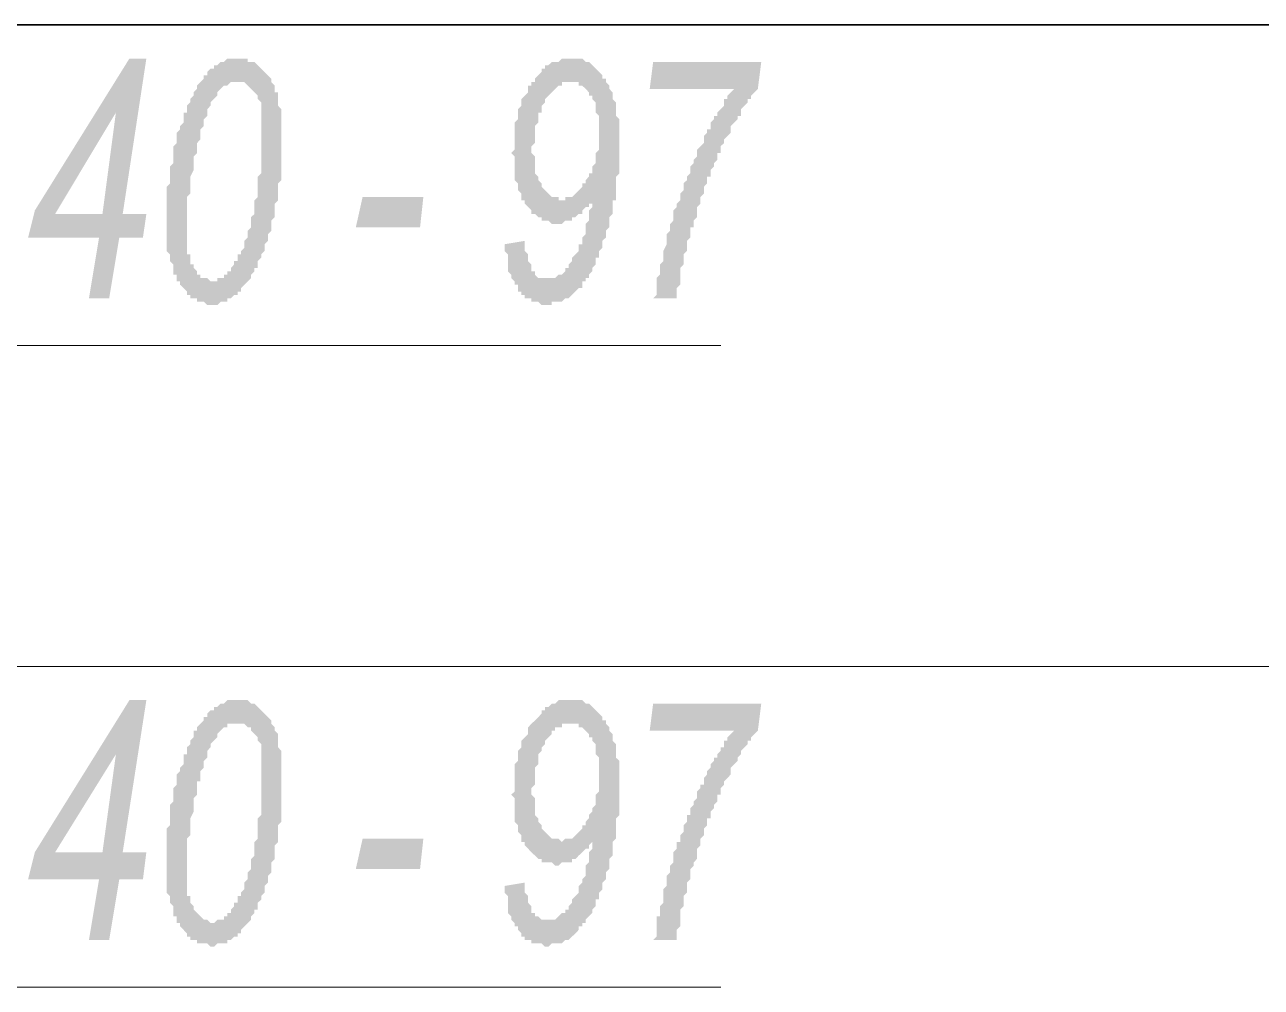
# Model space of a CAD drawing. Header units: millimetres. Extents: x 1372 to 666090, y 1285 to 31551.
# Drawn here: x 630933 to 632459, y 26298 to 27487 of the extents above; entities that cross this region are included whole.
import ezdxf

# ---------------------------------------------------------------- set-up
doc = ezdxf.new("R2010")
doc.units = ezdxf.units.MM
doc.layers.add('PDF _0', color=7, linetype='Continuous')
doc.layers.add('PDF _Аннотация - Текст_Ном._пера__1', color=7, linetype='Continuous')

msp = doc.modelspace()

# ---------------------------------------------------------------- hatches: boundary and pattern name
at = {"layer": 'PDF _Аннотация - Текст_Ном._пера__1', "transparency": 33554559}
h = msp.add_hatch(color=256, dxfattribs=at)
h.paths.add_polyline_path([(631011.8, 27149.1), (631024.3, 27224.2), (630936.7, 27224.2), (630945, 27257.6), (631061.8, 27445.3), (631082.7, 27445.3), (631053.5, 27253.4), (631082.7, 27253.4), (631078.5, 27224.2), (631049.3, 27224.2), (631036.8, 27149.1)], flags=0)
h.paths.add_polyline_path([(631028.5, 27253.4), (631045.1, 27378.6), (630970.1, 27253.4)], flags=0)
h = msp.add_hatch(color=256, dxfattribs=at)
h.paths.add_polyline_path([(631107.7, 27245.1), (631107.7, 27249.3), (631107.7, 27253.4), (631107.7, 27257.6), (631107.7, 27261.8), (631107.7, 27265.9), (631107.7, 27270.1), (631107.7, 27274.3), (631107.7, 27278.5), (631107.7, 27282.6), (631107.7, 27286.8), (631111.9, 27291), (631111.9, 27295.1), (631111.9, 27299.3), (631111.9, 27303.5), (631111.9, 27307.7), (631111.9, 27307.7), (631111.9, 27311.8), (631116.1, 27316), (631116.1, 27320.2), (631116.1, 27324.3), (631116.1, 27332.7), (631116.1, 27336.9), (631120.2, 27341), (631120.2, 27345.2), (631120.2, 27349.4), (631120.2, 27353.5), (631124.4, 27357.7), (631124.4, 27357.7), (631124.4, 27361.9), (631128.6, 27366.1), (631128.6, 27370.2), (631128.6, 27374.4), (631128.6, 27378.6), (631132.7, 27378.6), (631132.7, 27382.7), (631132.7, 27382.7), (631132.7, 27386.9), (631136.9, 27391.1), (631136.9, 27395.3), (631141.1, 27399.4), (631141.1, 27403.6), (631141.1, 27403.6), (631145.3, 27407.8), (631145.3, 27411.9), (631149.4, 27416.1), (631149.4, 27416.1), (631153.6, 27420.3), (631153.6, 27420.3), (631153.6, 27424.5), (631157.8, 27424.5), (631157.8, 27428.6), (631161.9, 27432.8), (631166.1, 27432.8), (631166.1, 27437), (631170.3, 27437), (631170.3, 27437), (631174.5, 27441.1), (631174.5, 27441.1), (631178.6, 27441.1), (631182.8, 27445.3), (631182.8, 27445.3), (631187, 27445.3), (631191.1, 27445.3), (631191.1, 27445.3), (631195.3, 27445.3), (631199.5, 27445.3), (631199.5, 27445.3), (631203.7, 27445.3), (631207.8, 27445.3), (631207.8, 27441.1), (631212, 27441.1), (631216.2, 27441.1), (631216.2, 27441.1), (631220.3, 27437), (631220.3, 27437), (631224.5, 27432.8), (631224.5, 27432.8), (631228.7, 27428.6), (631232.9, 27424.5), (631232.9, 27424.5), (631237, 27420.3), (631237, 27416.1), (631237, 27416.1), (631241.2, 27411.9), (631241.2, 27407.8), (631241.2, 27403.6), (631245.4, 27403.6), (631245.4, 27399.4), (631245.4, 27395.3), (631245.4, 27391.1), (631245.4, 27386.9), (631249.5, 27382.7), (631249.5, 27378.6), (631249.5, 27374.4), (631249.5, 27370.2), (631249.5, 27366.1), (631249.5, 27361.9), (631249.5, 27357.7), (631249.5, 27353.5), (631249.5, 27349.4), (631249.5, 27345.2), (631249.5, 27341), (631249.5, 27336.9), (631249.5, 27336.9), (631249.5, 27332.7), (631249.5, 27328.5), (631249.5, 27324.3), (631249.5, 27320.2), (631249.5, 27316), (631249.5, 27311.8), (631249.5, 27307.7), (631249.5, 27303.5), (631249.5, 27299.3), (631249.5, 27295.1), (631245.4, 27291), (631245.4, 27286.8), (631245.4, 27282.6), (631245.4, 27278.5), (631245.4, 27274.3), (631245.4, 27270.1), (631241.2, 27265.9), (631241.2, 27261.8), (631241.2, 27257.6), (631241.2, 27253.4), (631241.2, 27249.3), (631241.2, 27249.3), (631237, 27245.1), (631237, 27240.9), (631237, 27236.7), (631237, 27232.6), (631232.9, 27228.4), (631232.9, 27224.2), (631232.9, 27220.1), (631228.7, 27215.9), (631228.7, 27211.7), (631228.7, 27207.5), (631224.5, 27203.4), (631224.5, 27199.2), (631224.5, 27199.2), (631220.3, 27195), (631220.3, 27190.9), (631220.3, 27186.7), (631216.2, 27186.7), (631216.2, 27182.5), (631212, 27178.3), (631212, 27174.2), (631212, 27174.2), (631207.8, 27170), (631207.8, 27170), (631203.7, 27165.8), (631203.7, 27165.8), (631199.5, 27161.7), (631199.5, 27157.5), (631195.3, 27157.5), (631195.3, 27153.3), (631191.1, 27153.3), (631187, 27149.1), (631187, 27149.1), (631182.8, 27149.1), (631182.8, 27145), (631178.6, 27145), (631174.5, 27145), (631174.5, 27145), (631170.3, 27140.8), (631166.1, 27140.8), (631166.1, 27140.8), (631161.9, 27140.8), (631161.9, 27140.8), (631157.8, 27140.8), (631153.6, 27145), (631153.6, 27145), (631149.4, 27145), (631145.3, 27145), (631145.3, 27149.1), (631141.1, 27149.1), (631136.9, 27149.1), (631136.9, 27153.3), (631132.7, 27153.3), (631132.7, 27157.5), (631128.6, 27161.7), (631128.6, 27161.7), (631124.4, 27165.8), (631124.4, 27170), (631120.2, 27170), (631120.2, 27174.2), (631120.2, 27178.3), (631116.1, 27178.3), (631116.1, 27182.5), (631116.1, 27186.7), (631116.1, 27190.9), (631111.9, 27195), (631111.9, 27195), (631111.9, 27199.2), (631111.9, 27203.4), (631107.7, 27207.5), (631107.7, 27211.7), (631107.7, 27215.9), (631107.7, 27220.1), (631107.7, 27224.2), (631107.7, 27228.4), (631107.7, 27236.7), (631107.7, 27240.9), (631107.7, 27245.1), (631107.7, 27245.1)], flags=0)
h.paths.add_polyline_path([(631132.7, 27236.7), (631132.7, 27228.4), (631132.7, 27224.2), (631132.7, 27220.1), (631132.7, 27215.9), (631132.7, 27211.7), (631132.7, 27207.5), (631132.7, 27203.4), (631136.9, 27203.4), (631136.9, 27199.2), (631136.9, 27195), (631136.9, 27190.9), (631141.1, 27190.9), (631141.1, 27186.7), (631145.3, 27182.5), (631145.3, 27178.3), (631149.4, 27178.3), (631149.4, 27174.2), (631153.6, 27174.2), (631153.6, 27174.2), (631157.8, 27174.2), (631161.9, 27170), (631161.9, 27170), (631166.1, 27170), (631166.1, 27170), (631170.3, 27170), (631170.3, 27174.2), (631174.5, 27174.2), (631178.6, 27174.2), (631178.6, 27178.3), (631182.8, 27178.3), (631182.8, 27182.5), (631187, 27182.5), (631187, 27186.7), (631191.1, 27190.9), (631191.1, 27190.9), (631191.1, 27195), (631195.3, 27195), (631195.3, 27199.2), (631195.3, 27203.4), (631199.5, 27203.4), (631199.5, 27207.5), (631203.7, 27211.7), (631203.7, 27215.9), (631203.7, 27215.9), (631203.7, 27220.1), (631207.8, 27224.2), (631207.8, 27228.4), (631207.8, 27232.6), (631212, 27236.7), (631212, 27240.9), (631212, 27245.1), (631212, 27249.3), (631216.2, 27253.4), (631216.2, 27257.6), (631216.2, 27261.8), (631216.2, 27265.9), (631216.2, 27270.1), (631220.3, 27274.3), (631220.3, 27278.5), (631220.3, 27286.8), (631220.3, 27291), (631220.3, 27295.1), (631220.3, 27299.3), (631224.5, 27303.5), (631224.5, 27307.7), (631224.5, 27311.8), (631224.5, 27316), (631224.5, 27320.2), (631224.5, 27324.3), (631224.5, 27328.5), (631224.5, 27332.7), (631224.5, 27336.9), (631224.5, 27341), (631224.5, 27341), (631224.5, 27345.2), (631224.5, 27349.4), (631224.5, 27353.5), (631224.5, 27357.7), (631224.5, 27361.9), (631224.5, 27366.1), (631224.5, 27370.2), (631224.5, 27374.4), (631224.5, 27378.6), (631224.5, 27382.7), (631224.5, 27386.9), (631224.5, 27391.1), (631220.3, 27395.3), (631220.3, 27395.3), (631220.3, 27399.4), (631216.2, 27403.6), (631216.2, 27403.6), (631212, 27407.8), (631212, 27407.8), (631207.8, 27411.9), (631207.8, 27411.9), (631203.7, 27416.1), (631199.5, 27416.1), (631199.5, 27416.1), (631195.3, 27416.1), (631195.3, 27416.1), (631191.1, 27416.1), (631191.1, 27416.1), (631187, 27416.1), (631182.8, 27411.9), (631182.8, 27411.9), (631178.6, 27411.9), (631174.5, 27407.8), (631174.5, 27407.8), (631170.3, 27403.6), (631170.3, 27403.6), (631170.3, 27399.4), (631166.1, 27395.3), (631166.1, 27395.3), (631161.9, 27391.1), (631161.9, 27386.9), (631157.8, 27382.7), (631157.8, 27378.6), (631157.8, 27378.6), (631157.8, 27374.4), (631153.6, 27370.2), (631153.6, 27370.2), (631153.6, 27366.1), (631153.6, 27361.9), (631149.4, 27357.7), (631149.4, 27353.5), (631149.4, 27349.4), (631149.4, 27345.2), (631145.3, 27341), (631145.3, 27336.9), (631145.3, 27332.7), (631145.3, 27328.5), (631141.1, 27324.3), (631141.1, 27320.2), (631141.1, 27316), (631141.1, 27311.8), (631141.1, 27307.7), (631136.9, 27299.3), (631136.9, 27295.1), (631136.9, 27291), (631136.9, 27286.8), (631136.9, 27282.6), (631136.9, 27278.5), (631132.7, 27274.3), (631132.7, 27270.1), (631132.7, 27265.9), (631132.7, 27261.8), (631132.7, 27257.6), (631132.7, 27253.4), (631132.7, 27249.3), (631132.7, 27245.1), (631132.7, 27240.9), (631132.7, 27240.9), (631132.7, 27236.7), (631132.7, 27236.7)], flags=0)
h = msp.add_hatch(color=256, dxfattribs=at)
h.paths.add_polyline_path([(631524.9, 27215.9), (631549.9, 27220.1), (631549.9, 27211.7), (631549.9, 27207.5), (631554.1, 27203.4), (631554.1, 27199.2), (631554.1, 27195), (631554.1, 27195), (631558.2, 27190.9), (631558.2, 27186.7), (631558.2, 27182.5), (631558.2, 27182.5), (631562.4, 27182.5), (631562.4, 27178.3), (631566.6, 27174.2), (631570.7, 27174.2), (631570.7, 27174.2), (631574.9, 27174.2), (631579.1, 27174.2), (631579.1, 27174.2), (631579.1, 27174.2), (631583.3, 27174.2), (631587.4, 27174.2), (631587.4, 27174.2), (631591.6, 27178.3), (631591.6, 27178.3), (631595.8, 27178.3), (631599.9, 27182.5), (631599.9, 27186.7), (631604.1, 27186.7), (631604.1, 27190.9), (631608.3, 27195), (631608.3, 27195), (631608.3, 27199.2), (631612.5, 27203.4), (631612.5, 27203.4), (631616.6, 27207.5), (631616.6, 27211.7), (631616.6, 27215.9), (631620.8, 27215.9), (631620.8, 27220.1), (631620.8, 27224.2), (631625, 27228.4), (631625, 27232.6), (631625, 27236.7), (631625, 27240.9), (631629.1, 27245.1), (631629.1, 27249.3), (631629.1, 27253.4), (631629.1, 27257.6), (631633.3, 27261.8), (631633.3, 27265.9), (631633.3, 27265.9), (631629.1, 27265.9), (631629.1, 27261.8), (631625, 27261.8), (631620.8, 27257.6), (631620.8, 27253.4), (631616.6, 27253.4), (631616.6, 27253.4), (631612.5, 27249.3), (631608.3, 27249.3), (631608.3, 27249.3), (631608.3, 27245.1), (631604.1, 27245.1), (631599.9, 27245.1), (631599.9, 27245.1), (631595.8, 27240.9), (631591.6, 27240.9), (631591.6, 27240.9), (631587.4, 27240.9), (631587.4, 27240.9), (631583.3, 27240.9), (631579.1, 27245.1), (631579.1, 27245.1), (631574.9, 27245.1), (631570.7, 27245.1), (631570.7, 27249.3), (631566.6, 27249.3), (631566.6, 27249.3), (631562.4, 27253.4), (631558.2, 27253.4), (631558.2, 27257.6), (631554.1, 27261.8), (631554.1, 27261.8), (631554.1, 27261.8), (631549.9, 27265.9), (631549.9, 27270.1), (631545.7, 27270.1), (631545.7, 27274.3), (631545.7, 27278.5), (631541.5, 27282.6), (631541.5, 27282.6), (631541.5, 27286.8), (631541.5, 27291), (631537.4, 27295.1), (631537.4, 27299.3), (631537.4, 27303.5), (631537.4, 27307.7), (631537.4, 27311.8), (631537.4, 27316), (631537.4, 27320.2), (631537.4, 27324.3), (631533.2, 27328.5), (631533.2, 27328.5), (631537.4, 27332.7), (631537.4, 27336.9), (631537.4, 27341), (631537.4, 27345.2), (631537.4, 27349.4), (631537.4, 27353.5), (631537.4, 27357.7), (631537.4, 27361.9), (631537.4, 27366.1), (631541.5, 27370.2), (631541.5, 27374.4), (631541.5, 27378.6), (631541.5, 27378.6), (631541.5, 27382.7), (631545.7, 27386.9), (631545.7, 27391.1), (631545.7, 27395.3), (631549.9, 27399.4), (631549.9, 27399.4), (631554.1, 27403.6), (631554.1, 27407.8), (631554.1, 27411.9), (631558.2, 27411.9), (631558.2, 27416.1), (631562.4, 27416.1), (631562.4, 27420.3), (631566.6, 27424.5), (631566.6, 27424.5), (631570.7, 27428.6), (631570.7, 27432.8), (631574.9, 27432.8), (631574.9, 27437), (631579.1, 27437), (631579.1, 27437), (631583.3, 27441.1), (631587.4, 27441.1), (631587.4, 27441.1), (631591.6, 27441.1), (631595.8, 27445.3), (631595.8, 27445.3), (631599.9, 27445.3), (631604.1, 27445.3), (631604.1, 27445.3), (631608.3, 27445.3), (631608.3, 27445.3), (631612.5, 27445.3), (631616.6, 27445.3), (631616.6, 27445.3), (631620.8, 27445.3), (631625, 27441.1), (631625, 27441.1), (631629.1, 27441.1), (631633.3, 27437), (631633.3, 27437), (631637.5, 27432.8), (631637.5, 27432.8), (631641.7, 27428.6), (631641.7, 27428.6), (631645.8, 27424.5), (631645.8, 27420.3), (631650, 27420.3), (631650, 27420.3), (631650, 27416.1), (631654.2, 27411.9), (631654.2, 27411.9), (631654.2, 27407.8), (631658.3, 27403.6), (631658.3, 27399.4), (631658.3, 27395.3), (631658.3, 27395.3), (631662.5, 27391.1), (631662.5, 27386.9), (631662.5, 27382.7), (631662.5, 27378.6), (631662.5, 27374.4), (631666.7, 27370.2), (631666.7, 27366.1), (631666.7, 27361.9), (631666.7, 27357.7), (631666.7, 27353.5), (631666.7, 27349.4), (631666.7, 27345.2), (631666.7, 27341), (631666.7, 27336.9), (631666.7, 27332.7), (631666.7, 27328.5), (631666.7, 27324.3), (631666.7, 27320.2), (631666.7, 27316), (631666.7, 27311.8), (631666.7, 27307.7), (631666.7, 27303.5), (631662.5, 27299.3), (631662.5, 27295.1), (631662.5, 27291), (631662.5, 27286.8), (631662.5, 27282.6), (631662.5, 27278.5), (631662.5, 27274.3), (631662.5, 27270.1), (631658.3, 27270.1), (631658.3, 27265.9), (631658.3, 27261.8), (631658.3, 27257.6), (631658.3, 27253.4), (631654.2, 27249.3), (631654.2, 27245.1), (631654.2, 27240.9), (631654.2, 27236.7), (631650, 27232.6), (631650, 27228.4), (631650, 27224.2), (631645.8, 27220.1), (631645.8, 27215.9), (631645.8, 27211.7), (631641.7, 27207.5), (631641.7, 27203.4), (631641.7, 27199.2), (631637.5, 27199.2), (631637.5, 27195), (631637.5, 27190.9), (631633.3, 27186.7), (631633.3, 27182.5), (631633.3, 27182.5), (631629.1, 27178.3), (631629.1, 27174.2), (631625, 27174.2), (631625, 27170), (631620.8, 27170), (631620.8, 27165.8), (631620.8, 27161.7), (631616.6, 27161.7), (631616.6, 27161.7), (631612.5, 27157.5), (631612.5, 27157.5), (631608.3, 27153.3), (631608.3, 27153.3), (631604.1, 27149.1), (631599.9, 27149.1), (631599.9, 27149.1), (631595.8, 27145), (631591.6, 27145), (631591.6, 27145), (631587.4, 27145), (631583.3, 27145), (631583.3, 27140.8), (631579.1, 27140.8), (631574.9, 27140.8), (631574.9, 27140.8), (631574.9, 27140.8), (631570.7, 27140.8), (631566.6, 27145), (631566.6, 27145), (631562.4, 27145), (631558.2, 27145), (631558.2, 27149.1), (631554.1, 27149.1), (631549.9, 27149.1), (631549.9, 27153.3), (631545.7, 27153.3), (631545.7, 27157.5), (631541.5, 27157.5), (631541.5, 27161.7), (631541.5, 27165.8), (631537.4, 27165.8), (631537.4, 27170), (631533.2, 27174.2), (631533.2, 27174.2), (631533.2, 27178.3), (631529, 27182.5), (631529, 27186.7), (631529, 27190.9), (631529, 27195), (631529, 27199.2), (631529, 27203.4), (631524.9, 27207.5), (631524.9, 27211.7), (631524.9, 27215.9)], flags=0)
h.paths.add_polyline_path([(631558.2, 27332.7), (631558.2, 27328.5), (631562.4, 27324.3), (631562.4, 27320.2), (631562.4, 27316), (631562.4, 27311.8), (631562.4, 27307.7), (631562.4, 27303.5), (631566.6, 27299.3), (631566.6, 27295.1), (631566.6, 27295.1), (631570.7, 27291), (631570.7, 27286.8), (631570.7, 27286.8), (631574.9, 27282.6), (631579.1, 27278.5), (631579.1, 27278.5), (631583.3, 27274.3), (631583.3, 27274.3), (631587.4, 27274.3), (631591.6, 27274.3), (631591.6, 27270.1), (631595.8, 27270.1), (631595.8, 27270.1), (631599.9, 27270.1), (631599.9, 27274.3), (631604.1, 27274.3), (631604.1, 27274.3), (631608.3, 27274.3), (631612.5, 27278.5), (631612.5, 27278.5), (631616.6, 27282.6), (631616.6, 27282.6), (631620.8, 27286.8), (631620.8, 27291), (631625, 27291), (631625, 27295.1), (631629.1, 27299.3), (631629.1, 27303.5), (631633.3, 27303.5), (631633.3, 27307.7), (631633.3, 27311.8), (631637.5, 27316), (631637.5, 27320.2), (631637.5, 27324.3), (631637.5, 27328.5), (631641.7, 27332.7), (631641.7, 27336.9), (631641.7, 27341), (631641.7, 27345.2), (631641.7, 27349.4), (631641.7, 27353.5), (631641.7, 27353.5), (631641.7, 27357.7), (631641.7, 27361.9), (631641.7, 27366.1), (631641.7, 27370.2), (631641.7, 27374.4), (631637.5, 27378.6), (631637.5, 27382.7), (631637.5, 27386.9), (631637.5, 27391.1), (631633.3, 27395.3), (631633.3, 27399.4), (631629.1, 27399.4), (631629.1, 27403.6), (631625, 27407.8), (631625, 27407.8), (631625, 27407.8), (631620.8, 27411.9), (631616.6, 27411.9), (631616.6, 27416.1), (631612.5, 27416.1), (631608.3, 27416.1), (631608.3, 27416.1), (631604.1, 27416.1), (631604.1, 27416.1), (631599.9, 27416.1), (631595.8, 27416.1), (631595.8, 27411.9), (631591.6, 27411.9), (631591.6, 27411.9), (631587.4, 27407.8), (631587.4, 27407.8), (631583.3, 27403.6), (631583.3, 27403.6), (631579.1, 27399.4), (631579.1, 27399.4), (631574.9, 27395.3), (631574.9, 27391.1), (631574.9, 27391.1), (631570.7, 27386.9), (631570.7, 27382.7), (631570.7, 27378.6), (631566.6, 27378.6), (631566.6, 27374.4), (631566.6, 27370.2), (631566.6, 27366.1), (631562.4, 27361.9), (631562.4, 27357.7), (631562.4, 27353.5), (631562.4, 27349.4), (631562.4, 27345.2), (631562.4, 27341), (631558.2, 27336.9), (631558.2, 27332.7), (631558.2, 27332.7)], flags=0)
for points in [[(631708.4, 27149.1), (631708.4, 27149.1), (631712.6, 27153.3), (631712.6, 27157.5), (631712.6, 27161.7), (631712.6, 27165.8), (631712.6, 27170), (631712.6, 27174.2), (631712.6, 27174.2), (631716.7, 27178.3), (631716.7, 27182.5), (631716.7, 27186.7), (631716.7, 27190.9), (631720.9, 27195), (631720.9, 27199.2), (631720.9, 27203.4), (631720.9, 27207.5), (631725.1, 27215.9), (631725.1, 27220.1), (631725.1, 27220.1), (631725.1, 27224.2), (631725.1, 27228.4), (631729.3, 27232.6), (631729.3, 27232.6), (631729.3, 27236.7), (631729.3, 27240.9), (631733.4, 27245.1), (631733.4, 27249.3), (631733.4, 27253.4), (631733.4, 27257.6), (631737.6, 27261.8), (631737.6, 27265.9), (631737.6, 27265.9), (631741.8, 27270.1), (631741.8, 27274.3), (631741.8, 27278.5), (631745.9, 27282.6), (631745.9, 27286.8), (631745.9, 27291), (631750.1, 27295.1), (631750.1, 27299.3), (631750.1, 27299.3), (631754.3, 27303.5), (631754.3, 27307.7), (631754.3, 27311.8), (631758.5, 27316), (631758.5, 27320.2), (631758.5, 27320.2), (631762.6, 27324.3), (631762.6, 27328.5), (631762.6, 27332.7), (631766.8, 27336.9), (631766.8, 27336.9), (631771, 27341), (631771, 27345.2), (631771, 27349.4), (631775.1, 27353.5), (631775.1, 27357.7), (631779.3, 27357.7), (631779.3, 27361.9), (631779.3, 27366.1), (631783.5, 27370.2), (631783.5, 27374.4), (631787.7, 27374.4), (631787.7, 27378.6), (631791.8, 27382.7), (631791.8, 27382.7), (631796, 27386.9), (631796, 27391.1), (631796, 27395.3), (631800.2, 27395.3), (631800.2, 27399.4), (631804.3, 27403.6), (631804.3, 27403.6), (631808.5, 27407.8), (631704.2, 27407.8), (631708.4, 27441.1), (631841.9, 27441.1), (631837.7, 27407.8), (631833.5, 27403.6), (631833.5, 27403.6), (631829.4, 27399.4), (631829.4, 27395.3), (631825.2, 27395.3), (631825.2, 27391.1), (631821, 27386.9), (631821, 27386.9), (631816.9, 27382.7), (631816.9, 27378.6), (631816.9, 27374.4), (631812.7, 27374.4), (631812.7, 27370.2), (631808.5, 27366.1), (631808.5, 27366.1), (631804.3, 27361.9), (631804.3, 27357.7), (631804.3, 27353.5), (631800.2, 27349.4), (631800.2, 27349.4), (631796, 27345.2), (631796, 27341), (631791.8, 27336.9), (631791.8, 27332.7), (631791.8, 27328.5), (631787.7, 27328.5), (631787.7, 27324.3), (631787.7, 27320.2), (631783.5, 27316), (631783.5, 27311.8), (631779.3, 27307.7), (631779.3, 27303.5), (631779.3, 27299.3), (631775.1, 27299.3), (631775.1, 27295.1), (631775.1, 27291), (631771, 27286.8), (631771, 27282.6), (631771, 27278.5), (631766.8, 27274.3), (631766.8, 27270.1), (631766.8, 27265.9), (631762.6, 27261.8), (631762.6, 27257.6), (631762.6, 27253.4), (631762.6, 27249.3), (631758.5, 27245.1), (631758.5, 27240.9), (631758.5, 27236.7), (631754.3, 27236.7), (631754.3, 27232.6), (631754.3, 27228.4), (631754.3, 27224.2), (631750.1, 27220.1), (631750.1, 27215.9), (631750.1, 27211.7), (631750.1, 27207.5), (631745.9, 27203.4), (631745.9, 27199.2), (631745.9, 27195), (631745.9, 27190.9), (631745.9, 27190.9), (631741.8, 27186.7), (631741.8, 27182.5), (631741.8, 27178.3), (631741.8, 27174.2), (631741.8, 27170), (631741.8, 27165.8), (631737.6, 27161.7), (631737.6, 27157.5), (631737.6, 27153.3), (631737.6, 27149.1), (631737.6, 27149.1), (631737.6, 27149.1)], [(631708.4, 26356.6), (631708.4, 26356.6), (631712.6, 26360.8), (631712.6, 26364.9), (631712.6, 26369.1), (631712.6, 26373.3), (631712.6, 26377.4), (631712.6, 26381.6), (631712.6, 26385.8), (631716.7, 26385.8), (631716.7, 26390), (631716.7, 26394.1), (631716.7, 26398.3), (631720.9, 26402.5), (631720.9, 26406.6), (631720.9, 26410.8), (631720.9, 26419.2), (631725.1, 26423.3), (631725.1, 26427.5), (631725.1, 26427.5), (631725.1, 26431.7), (631725.1, 26435.8), (631729.3, 26440), (631729.3, 26444.2), (631729.3, 26444.2), (631729.3, 26448.4), (631733.4, 26452.5), (631733.4, 26456.7), (631733.4, 26460.9), (631733.4, 26465), (631737.6, 26469.2), (631737.6, 26473.4), (631737.6, 26477.6), (631741.8, 26477.6), (631741.8, 26481.7), (631741.8, 26485.9), (631745.9, 26490.1), (631745.9, 26494.2), (631745.9, 26498.4), (631750.1, 26502.6), (631750.1, 26506.8), (631750.1, 26510.9), (631754.3, 26510.9), (631754.3, 26515.1), (631754.3, 26519.3), (631758.5, 26523.4), (631758.5, 26527.6), (631758.5, 26527.6), (631762.6, 26531.8), (631762.6, 26536), (631762.6, 26540.1), (631766.8, 26544.3), (631766.8, 26548.5), (631771, 26548.5), (631771, 26552.6), (631771, 26556.8), (631775.1, 26561), (631775.1, 26565.2), (631779.3, 26569.3), (631779.3, 26569.3), (631779.3, 26573.5), (631783.5, 26577.7), (631783.5, 26581.8), (631787.7, 26581.8), (631787.7, 26586), (631791.8, 26590.2), (631791.8, 26594.4), (631796, 26594.4), (631796, 26598.5), (631796, 26602.7), (631800.2, 26602.7), (631800.2, 26606.9), (631804.3, 26611), (631804.3, 26611), (631808.5, 26615.2), (631704.2, 26615.2), (631708.4, 26648.6), (631841.9, 26648.6), (631837.7, 26615.2), (631833.5, 26611), (631833.5, 26611), (631829.4, 26606.9), (631829.4, 26602.7), (631825.2, 26602.7), (631825.2, 26598.5), (631821, 26594.4), (631821, 26594.4), (631816.9, 26590.2), (631816.9, 26586), (631816.9, 26586), (631812.7, 26581.8), (631812.7, 26577.7), (631808.5, 26573.5), (631808.5, 26573.5), (631804.3, 26569.3), (631804.3, 26565.2), (631804.3, 26561), (631800.2, 26556.8), (631800.2, 26556.8), (631796, 26552.6), (631796, 26548.5), (631791.8, 26544.3), (631791.8, 26540.1), (631791.8, 26536), (631787.7, 26536), (631787.7, 26531.8), (631787.7, 26527.6), (631783.5, 26523.4), (631783.5, 26519.3), (631779.3, 26515.1), (631779.3, 26510.9), (631779.3, 26506.8), (631775.1, 26506.8), (631775.1, 26502.6), (631775.1, 26498.4), (631771, 26494.2), (631771, 26490.1), (631771, 26485.9), (631766.8, 26481.7), (631766.8, 26477.6), (631766.8, 26473.4), (631762.6, 26469.2), (631762.6, 26465), (631762.6, 26460.9), (631762.6, 26456.7), (631758.5, 26452.5), (631758.5, 26448.4), (631758.5, 26448.4), (631754.3, 26444.2), (631754.3, 26440), (631754.3, 26435.8), (631754.3, 26431.7), (631750.1, 26427.5), (631750.1, 26423.3), (631750.1, 26419.2), (631750.1, 26415), (631745.9, 26410.8), (631745.9, 26406.6), (631745.9, 26402.5), (631745.9, 26402.5), (631745.9, 26398.3), (631741.8, 26394.1), (631741.8, 26390), (631741.8, 26385.8), (631741.8, 26381.6), (631741.8, 26377.4), (631741.8, 26373.3), (631737.6, 26369.1), (631737.6, 26364.9), (631737.6, 26360.8), (631737.6, 26360.8), (631737.6, 26356.6), (631737.6, 26356.6)]]:
    msp.add_hatch(color=256, dxfattribs=at).paths.add_polyline_path(points)
h = msp.add_hatch(color=256, dxfattribs=at)
h.paths.add_polyline_path([(631011.8, 26356.6), (631024.3, 26431.7), (630936.7, 26431.7), (630945, 26465), (631061.8, 26652.8), (631082.7, 26652.8), (631053.5, 26465), (631082.7, 26465), (631078.5, 26431.7), (631049.3, 26431.7), (631036.8, 26356.6)], flags=0)
h.paths.add_polyline_path([(631028.5, 26465), (631045.1, 26586), (630970.1, 26465)], flags=0)
h = msp.add_hatch(color=256, dxfattribs=at)
h.paths.add_polyline_path([(631107.7, 26452.5), (631107.7, 26456.7), (631107.7, 26460.9), (631107.7, 26465), (631107.7, 26469.2), (631107.7, 26473.4), (631107.7, 26477.6), (631107.7, 26481.7), (631107.7, 26485.9), (631107.7, 26490.1), (631107.7, 26494.2), (631111.9, 26498.4), (631111.9, 26502.6), (631111.9, 26506.8), (631111.9, 26510.9), (631111.9, 26515.1), (631111.9, 26519.3), (631111.9, 26523.4), (631116.1, 26527.6), (631116.1, 26527.6), (631116.1, 26531.8), (631116.1, 26540.1), (631116.1, 26544.3), (631120.2, 26548.5), (631120.2, 26552.6), (631120.2, 26556.8), (631120.2, 26561), (631124.4, 26565.2), (631124.4, 26569.3), (631124.4, 26569.3), (631128.6, 26573.5), (631128.6, 26577.7), (631128.6, 26581.8), (631128.6, 26586), (631132.7, 26586), (631132.7, 26590.2), (631132.7, 26590.2), (631132.7, 26594.4), (631136.9, 26598.5), (631136.9, 26602.7), (631141.1, 26606.9), (631141.1, 26611), (631141.1, 26615.2), (631145.3, 26615.2), (631145.3, 26619.4), (631149.4, 26623.6), (631149.4, 26623.6), (631153.6, 26627.7), (631153.6, 26627.7), (631153.6, 26631.9), (631157.8, 26631.9), (631157.8, 26636.1), (631161.9, 26640.2), (631166.1, 26640.2), (631166.1, 26644.4), (631170.3, 26644.4), (631170.3, 26644.4), (631174.5, 26648.6), (631174.5, 26648.6), (631178.6, 26648.6), (631182.8, 26652.8), (631182.8, 26652.8), (631187, 26652.8), (631191.1, 26652.8), (631191.1, 26652.8), (631195.3, 26652.8), (631199.5, 26652.8), (631199.5, 26652.8), (631203.7, 26652.8), (631207.8, 26652.8), (631207.8, 26652.8), (631212, 26648.6), (631216.2, 26648.6), (631216.2, 26648.6), (631220.3, 26644.4), (631220.3, 26644.4), (631224.5, 26640.2), (631224.5, 26640.2), (631228.7, 26636.1), (631232.9, 26631.9), (631232.9, 26631.9), (631237, 26627.7), (631237, 26623.6), (631237, 26623.6), (631241.2, 26619.4), (631241.2, 26615.2), (631241.2, 26615.2), (631245.4, 26611), (631245.4, 26606.9), (631245.4, 26602.7), (631245.4, 26598.5), (631245.4, 26594.4), (631249.5, 26590.2), (631249.5, 26586), (631249.5, 26581.8), (631249.5, 26577.7), (631249.5, 26573.5), (631249.5, 26569.3), (631249.5, 26565.2), (631249.5, 26561), (631249.5, 26556.8), (631249.5, 26556.8), (631249.5, 26552.6), (631249.5, 26548.5), (631249.5, 26544.3), (631249.5, 26540.1), (631249.5, 26536), (631249.5, 26531.8), (631249.5, 26527.6), (631249.5, 26523.4), (631249.5, 26519.3), (631249.5, 26515.1), (631249.5, 26510.9), (631249.5, 26506.8), (631249.5, 26502.6), (631245.4, 26498.4), (631245.4, 26494.2), (631245.4, 26490.1), (631245.4, 26485.9), (631245.4, 26481.7), (631245.4, 26477.6), (631241.2, 26473.4), (631241.2, 26469.2), (631241.2, 26465), (631241.2, 26460.9), (631241.2, 26456.7), (631241.2, 26456.7), (631237, 26452.5), (631237, 26448.4), (631237, 26444.2), (631237, 26440), (631232.9, 26435.8), (631232.9, 26431.7), (631232.9, 26427.5), (631228.7, 26423.3), (631228.7, 26419.2), (631228.7, 26415), (631224.5, 26410.8), (631224.5, 26410.8), (631224.5, 26406.6), (631220.3, 26402.5), (631220.3, 26398.3), (631220.3, 26394.1), (631216.2, 26394.1), (631216.2, 26390), (631212, 26385.8), (631212, 26385.8), (631212, 26381.6), (631207.8, 26377.4), (631207.8, 26377.4), (631203.7, 26373.3), (631203.7, 26373.3), (631199.5, 26369.1), (631199.5, 26364.9), (631195.3, 26364.9), (631195.3, 26360.8), (631191.1, 26360.8), (631187, 26356.6), (631187, 26356.6), (631182.8, 26356.6), (631182.8, 26352.4), (631178.6, 26352.4), (631174.5, 26352.4), (631174.5, 26352.4), (631170.3, 26352.4), (631166.1, 26348.2), (631166.1, 26348.2), (631161.9, 26348.2), (631161.9, 26348.2), (631157.8, 26352.4), (631153.6, 26352.4), (631153.6, 26352.4), (631149.4, 26352.4), (631145.3, 26352.4), (631145.3, 26356.6), (631141.1, 26356.6), (631136.9, 26356.6), (631136.9, 26360.8), (631132.7, 26360.8), (631132.7, 26364.9), (631128.6, 26369.1), (631128.6, 26369.1), (631124.4, 26373.3), (631124.4, 26377.4), (631120.2, 26377.4), (631120.2, 26381.6), (631120.2, 26385.8), (631116.1, 26385.8), (631116.1, 26390), (631116.1, 26394.1), (631116.1, 26398.3), (631111.9, 26402.5), (631111.9, 26406.6), (631111.9, 26406.6), (631111.9, 26410.8), (631107.7, 26415), (631107.7, 26419.2), (631107.7, 26423.3), (631107.7, 26427.5), (631107.7, 26431.7), (631107.7, 26435.8), (631107.7, 26444.2), (631107.7, 26448.4), (631107.7, 26452.5), (631107.7, 26452.5)], flags=0)
h.paths.add_polyline_path([(631132.7, 26444.2), (631132.7, 26440), (631132.7, 26431.7), (631132.7, 26427.5), (631132.7, 26423.3), (631132.7, 26419.2), (631132.7, 26415), (631132.7, 26410.8), (631136.9, 26410.8), (631136.9, 26406.6), (631136.9, 26402.5), (631136.9, 26402.5), (631141.1, 26398.3), (631141.1, 26394.1), (631145.3, 26390), (631145.3, 26390), (631149.4, 26385.8), (631149.4, 26385.8), (631153.6, 26381.6), (631153.6, 26381.6), (631157.8, 26381.6), (631161.9, 26377.4), (631161.9, 26377.4), (631166.1, 26377.4), (631166.1, 26377.4), (631170.3, 26381.6), (631170.3, 26381.6), (631174.5, 26381.6), (631178.6, 26381.6), (631178.6, 26385.8), (631182.8, 26385.8), (631182.8, 26390), (631187, 26390), (631187, 26394.1), (631191.1, 26398.3), (631191.1, 26398.3), (631191.1, 26402.5), (631195.3, 26402.5), (631195.3, 26406.6), (631195.3, 26410.8), (631199.5, 26410.8), (631199.5, 26415), (631203.7, 26419.2), (631203.7, 26423.3), (631203.7, 26423.3), (631203.7, 26427.5), (631207.8, 26431.7), (631207.8, 26435.8), (631207.8, 26440), (631212, 26444.2), (631212, 26448.4), (631212, 26452.5), (631212, 26456.7), (631216.2, 26460.9), (631216.2, 26465), (631216.2, 26469.2), (631216.2, 26473.4), (631216.2, 26477.6), (631220.3, 26481.7), (631220.3, 26485.9), (631220.3, 26494.2), (631220.3, 26498.4), (631220.3, 26502.6), (631220.3, 26506.8), (631224.5, 26510.9), (631224.5, 26515.1), (631224.5, 26519.3), (631224.5, 26523.4), (631224.5, 26527.6), (631224.5, 26531.8), (631224.5, 26536), (631224.5, 26540.1), (631224.5, 26544.3), (631224.5, 26548.5), (631224.5, 26548.5), (631224.5, 26552.6), (631224.5, 26556.8), (631224.5, 26561), (631224.5, 26565.2), (631224.5, 26569.3), (631224.5, 26573.5), (631224.5, 26577.7), (631224.5, 26581.8), (631224.5, 26586), (631224.5, 26590.2), (631224.5, 26594.4), (631224.5, 26598.5), (631220.3, 26602.7), (631220.3, 26602.7), (631220.3, 26606.9), (631216.2, 26611), (631216.2, 26611), (631212, 26615.2), (631212, 26619.4), (631207.8, 26619.4), (631207.8, 26619.4), (631203.7, 26623.6), (631199.5, 26623.6), (631199.5, 26623.6), (631195.3, 26623.6), (631195.3, 26623.6), (631191.1, 26623.6), (631191.1, 26623.6), (631187, 26623.6), (631182.8, 26623.6), (631182.8, 26619.4), (631178.6, 26619.4), (631174.5, 26615.2), (631174.5, 26615.2), (631170.3, 26611), (631170.3, 26611), (631170.3, 26606.9), (631166.1, 26602.7), (631166.1, 26602.7), (631161.9, 26598.5), (631161.9, 26594.4), (631157.8, 26590.2), (631157.8, 26586), (631157.8, 26586), (631157.8, 26581.8), (631153.6, 26577.7), (631153.6, 26577.7), (631153.6, 26573.5), (631153.6, 26569.3), (631149.4, 26565.2), (631149.4, 26561), (631149.4, 26556.8), (631149.4, 26552.6), (631145.3, 26552.6), (631145.3, 26548.5), (631145.3, 26540.1), (631145.3, 26536), (631141.1, 26531.8), (631141.1, 26527.6), (631141.1, 26523.4), (631141.1, 26519.3), (631141.1, 26515.1), (631136.9, 26506.8), (631136.9, 26502.6), (631136.9, 26498.4), (631136.9, 26494.2), (631136.9, 26490.1), (631136.9, 26485.9), (631132.7, 26481.7), (631132.7, 26477.6), (631132.7, 26473.4), (631132.7, 26469.2), (631132.7, 26465), (631132.7, 26460.9), (631132.7, 26456.7), (631132.7, 26452.5), (631132.7, 26452.5), (631132.7, 26448.4), (631132.7, 26444.2), (631132.7, 26444.2)], flags=0)
h = msp.add_hatch(color=256, dxfattribs=at)
h.paths.add_polyline_path([(631524.9, 26423.3), (631549.9, 26427.5), (631549.9, 26423.3), (631549.9, 26415), (631554.1, 26410.8), (631554.1, 26406.6), (631554.1, 26402.5), (631554.1, 26402.5), (631558.2, 26398.3), (631558.2, 26394.1), (631558.2, 26394.1), (631558.2, 26390), (631562.4, 26390), (631562.4, 26385.8), (631566.6, 26385.8), (631570.7, 26381.6), (631570.7, 26381.6), (631574.9, 26381.6), (631579.1, 26381.6), (631579.1, 26381.6), (631579.1, 26381.6), (631583.3, 26381.6), (631587.4, 26381.6), (631587.4, 26381.6), (631591.6, 26385.8), (631591.6, 26385.8), (631595.8, 26390), (631599.9, 26390), (631599.9, 26394.1), (631604.1, 26394.1), (631604.1, 26398.3), (631608.3, 26402.5), (631608.3, 26402.5), (631608.3, 26406.6), (631612.5, 26410.8), (631612.5, 26410.8), (631616.6, 26415), (631616.6, 26419.2), (631616.6, 26423.3), (631620.8, 26427.5), (631620.8, 26427.5), (631620.8, 26431.7), (631625, 26435.8), (631625, 26440), (631625, 26444.2), (631625, 26448.4), (631629.1, 26452.5), (631629.1, 26456.7), (631629.1, 26460.9), (631629.1, 26465), (631633.3, 26469.2), (631633.3, 26473.4), (631633.3, 26477.6), (631629.1, 26473.4), (631629.1, 26469.2), (631625, 26469.2), (631620.8, 26465), (631620.8, 26465), (631616.6, 26460.9), (631616.6, 26460.9), (631612.5, 26456.7), (631608.3, 26456.7), (631608.3, 26456.7), (631608.3, 26452.5), (631604.1, 26452.5), (631599.9, 26452.5), (631599.9, 26452.5), (631595.8, 26452.5), (631591.6, 26448.4), (631591.6, 26448.4), (631587.4, 26448.4), (631587.4, 26448.4), (631583.3, 26452.5), (631579.1, 26452.5), (631579.1, 26452.5), (631574.9, 26452.5), (631570.7, 26452.5), (631570.7, 26456.7), (631566.6, 26456.7), (631566.6, 26456.7), (631562.4, 26460.9), (631558.2, 26465), (631558.2, 26465), (631554.1, 26469.2), (631554.1, 26469.2), (631554.1, 26469.2), (631549.9, 26473.4), (631549.9, 26477.6), (631545.7, 26477.6), (631545.7, 26481.7), (631545.7, 26485.9), (631541.5, 26490.1), (631541.5, 26490.1), (631541.5, 26494.2), (631541.5, 26498.4), (631537.4, 26502.6), (631537.4, 26506.8), (631537.4, 26510.9), (631537.4, 26515.1), (631537.4, 26519.3), (631537.4, 26523.4), (631537.4, 26527.6), (631537.4, 26531.8), (631533.2, 26536), (631533.2, 26536), (631537.4, 26540.1), (631537.4, 26544.3), (631537.4, 26548.5), (631537.4, 26552.6), (631537.4, 26556.8), (631537.4, 26561), (631537.4, 26565.2), (631537.4, 26569.3), (631537.4, 26573.5), (631541.5, 26577.7), (631541.5, 26581.8), (631541.5, 26586), (631541.5, 26586), (631541.5, 26590.2), (631545.7, 26594.4), (631545.7, 26598.5), (631545.7, 26602.7), (631549.9, 26606.9), (631549.9, 26606.9), (631554.1, 26611), (631554.1, 26615.2), (631554.1, 26619.4), (631558.2, 26623.6), (631558.2, 26623.6), (631562.4, 26627.7), (631562.4, 26627.7), (631566.6, 26631.9), (631566.6, 26631.9), (631570.7, 26636.1), (631570.7, 26640.2), (631574.9, 26640.2), (631574.9, 26644.4), (631579.1, 26644.4), (631579.1, 26644.4), (631583.3, 26648.6), (631587.4, 26648.6), (631587.4, 26648.6), (631591.6, 26652.8), (631595.8, 26652.8), (631595.8, 26652.8), (631599.9, 26652.8), (631604.1, 26652.8), (631604.1, 26652.8), (631608.3, 26652.8), (631608.3, 26652.8), (631612.5, 26652.8), (631616.6, 26652.8), (631616.6, 26652.8), (631620.8, 26652.8), (631625, 26648.6), (631625, 26648.6), (631629.1, 26648.6), (631633.3, 26644.4), (631633.3, 26644.4), (631637.5, 26640.2), (631637.5, 26640.2), (631641.7, 26636.1), (631641.7, 26636.1), (631645.8, 26631.9), (631645.8, 26627.7), (631650, 26627.7), (631650, 26627.7), (631650, 26623.6), (631654.2, 26619.4), (631654.2, 26619.4), (631654.2, 26615.2), (631658.3, 26611), (631658.3, 26606.9), (631658.3, 26606.9), (631658.3, 26602.7), (631662.5, 26598.5), (631662.5, 26594.4), (631662.5, 26590.2), (631662.5, 26586), (631662.5, 26581.8), (631666.7, 26577.7), (631666.7, 26573.5), (631666.7, 26569.3), (631666.7, 26565.2), (631666.7, 26561), (631666.7, 26556.8), (631666.7, 26552.6), (631666.7, 26548.5), (631666.7, 26544.3), (631666.7, 26540.1), (631666.7, 26536), (631666.7, 26531.8), (631666.7, 26527.6), (631666.7, 26523.4), (631666.7, 26519.3), (631666.7, 26515.1), (631666.7, 26510.9), (631662.5, 26506.8), (631662.5, 26502.6), (631662.5, 26498.4), (631662.5, 26494.2), (631662.5, 26490.1), (631662.5, 26485.9), (631662.5, 26485.9), (631662.5, 26481.7), (631658.3, 26477.6), (631658.3, 26473.4), (631658.3, 26469.2), (631658.3, 26465), (631658.3, 26460.9), (631654.2, 26456.7), (631654.2, 26452.5), (631654.2, 26448.4), (631654.2, 26444.2), (631650, 26440), (631650, 26435.8), (631650, 26431.7), (631645.8, 26427.5), (631645.8, 26423.3), (631645.8, 26419.2), (631641.7, 26415), (631641.7, 26410.8), (631641.7, 26406.6), (631637.5, 26406.6), (631637.5, 26402.5), (631637.5, 26398.3), (631633.3, 26394.1), (631633.3, 26394.1), (631633.3, 26390), (631629.1, 26385.8), (631629.1, 26385.8), (631625, 26381.6), (631625, 26377.4), (631620.8, 26377.4), (631620.8, 26373.3), (631620.8, 26373.3), (631616.6, 26373.3), (631616.6, 26369.1), (631612.5, 26364.9), (631612.5, 26364.9), (631608.3, 26360.8), (631608.3, 26360.8), (631604.1, 26356.6), (631599.9, 26356.6), (631599.9, 26356.6), (631595.8, 26352.4), (631591.6, 26352.4), (631591.6, 26352.4), (631587.4, 26352.4), (631583.3, 26352.4), (631583.3, 26352.4), (631579.1, 26348.2), (631574.9, 26348.2), (631574.9, 26348.2), (631574.9, 26348.2), (631570.7, 26352.4), (631566.6, 26352.4), (631566.6, 26352.4), (631562.4, 26352.4), (631558.2, 26352.4), (631558.2, 26356.6), (631554.1, 26356.6), (631549.9, 26356.6), (631549.9, 26360.8), (631545.7, 26360.8), (631545.7, 26364.9), (631541.5, 26369.1), (631541.5, 26369.1), (631541.5, 26373.3), (631537.4, 26373.3), (631537.4, 26377.4), (631533.2, 26381.6), (631533.2, 26385.8), (631533.2, 26385.8), (631529, 26390), (631529, 26394.1), (631529, 26398.3), (631529, 26402.5), (631529, 26406.6), (631529, 26410.8), (631524.9, 26415), (631524.9, 26419.2), (631524.9, 26423.3)], flags=0)
h.paths.add_polyline_path([(631558.2, 26540.1), (631558.2, 26536), (631562.4, 26531.8), (631562.4, 26527.6), (631562.4, 26523.4), (631562.4, 26519.3), (631562.4, 26515.1), (631562.4, 26510.9), (631566.6, 26506.8), (631566.6, 26506.8), (631566.6, 26502.6), (631570.7, 26498.4), (631570.7, 26494.2), (631570.7, 26494.2), (631574.9, 26490.1), (631579.1, 26485.9), (631579.1, 26485.9), (631583.3, 26481.7), (631583.3, 26481.7), (631587.4, 26481.7), (631591.6, 26481.7), (631591.6, 26481.7), (631595.8, 26477.6), (631595.8, 26477.6), (631599.9, 26481.7), (631599.9, 26481.7), (631604.1, 26481.7), (631604.1, 26481.7), (631608.3, 26481.7), (631612.5, 26485.9), (631612.5, 26485.9), (631616.6, 26490.1), (631616.6, 26490.1), (631620.8, 26494.2), (631620.8, 26498.4), (631625, 26498.4), (631625, 26502.6), (631629.1, 26506.8), (631629.1, 26510.9), (631633.3, 26515.1), (631633.3, 26515.1), (631633.3, 26519.3), (631637.5, 26523.4), (631637.5, 26527.6), (631637.5, 26531.8), (631637.5, 26536), (631641.7, 26540.1), (631641.7, 26544.3), (631641.7, 26548.5), (631641.7, 26552.6), (631641.7, 26556.8), (631641.7, 26561), (631641.7, 26561), (631641.7, 26565.2), (631641.7, 26569.3), (631641.7, 26573.5), (631641.7, 26577.7), (631641.7, 26581.8), (631637.5, 26586), (631637.5, 26590.2), (631637.5, 26594.4), (631637.5, 26598.5), (631633.3, 26602.7), (631633.3, 26606.9), (631629.1, 26606.9), (631629.1, 26611), (631625, 26615.2), (631625, 26615.2), (631625, 26615.2), (631620.8, 26619.4), (631616.6, 26619.4), (631616.6, 26623.6), (631612.5, 26623.6), (631608.3, 26623.6), (631608.3, 26623.6), (631604.1, 26623.6), (631604.1, 26623.6), (631599.9, 26623.6), (631595.8, 26623.6), (631595.8, 26619.4), (631591.6, 26619.4), (631591.6, 26619.4), (631587.4, 26619.4), (631587.4, 26615.2), (631583.3, 26615.2), (631583.3, 26611), (631579.1, 26606.9), (631579.1, 26606.9), (631574.9, 26602.7), (631574.9, 26598.5), (631574.9, 26598.5), (631570.7, 26594.4), (631570.7, 26590.2), (631570.7, 26590.2), (631566.6, 26586), (631566.6, 26581.8), (631566.6, 26577.7), (631566.6, 26573.5), (631562.4, 26569.3), (631562.4, 26565.2), (631562.4, 26561), (631562.4, 26556.8), (631562.4, 26552.6), (631562.4, 26548.5), (631558.2, 26544.3), (631558.2, 26540.1), (631558.2, 26540.1)], flags=0)

# ---------------------------------------------------------------- linework, layer by layer
at = {"layer": 'PDF _0', "lineweight": 35}
msp.add_lwpolyline([(619774, 27487), (638090.6, 27487)], dxfattribs=at)
at = {"layer": 'PDF _0', "lineweight": 9}
for points in [[(627428.6, 27090.7), (631791.8, 27090.7)], [(627428.6, 26298.2), (631791.8, 26298.2)]]:
    msp.add_lwpolyline(points, dxfattribs=at)
at = {"layer": 'PDF _0', "lineweight": 18}
msp.add_lwpolyline([(638090.6, 26694.5), (619774, 26694.5)], close=True, dxfattribs=at)
at = {"layer": 'PDF _Аннотация - Текст_Ном._пера__1', "lineweight": 18, "transparency": 33554559}
for points in [[(631341.3, 27236.7), (631349.7, 27274.3), (631420.6, 27236.7), (631424.7, 27274.3)], [(631341.3, 26444.2), (631349.7, 26481.7), (631420.6, 26444.2), (631424.7, 26481.7)]]:
    msp.add_solid(points, dxfattribs=at)

doc.saveas('drawing.dxf')
